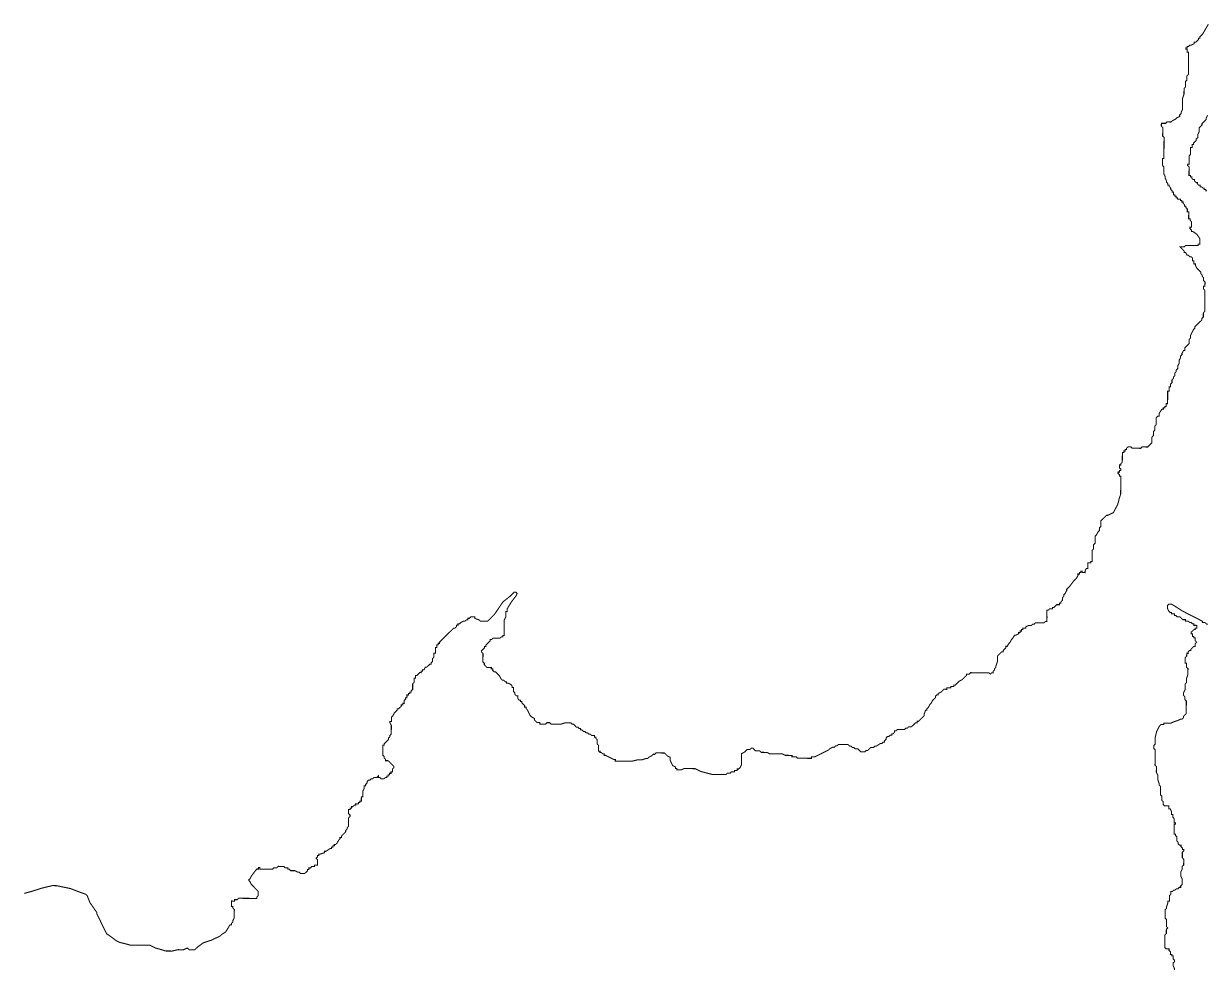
# Model space of a CAD drawing. Header units: metres. Extents: x 290190 to 339802, y 1811045 to 1991312.
# Drawn here: x 326494 to 329905, y 1813374 to 1816099 of the extents above; entities that cross this region are included whole.
import ezdxf

# ---------------------------------------------------------------- set-up
doc = ezdxf.new("R2010")
doc.units = ezdxf.units.M
doc.header["$MEASUREMENT"] = 0
doc.layers.add('HAZARDS LINE', color=1, linetype='Continuous')

msp = doc.modelspace()

# ---------------------------------------------------------------- linework, layer by layer
at = {"layer": 'HAZARDS LINE', "lineweight": 18, "const_width": 3.03}
for points in [[(326495.4, 1813590.1), (326519.7, 1813596.8), (326544, 1813604.7), (326560.2, 1813608.7), (326576.4, 1813612.6), (326588.5, 1813612.5), (326628.9, 1813604.1), (326661.1, 1813591.7), (326673.2, 1813587.6), (326677.2, 1813583.5), (326685.2, 1813563.2), (326705.2, 1813534.8), (326705.1, 1813530.7), (326721.1, 1813498.2), (326729, 1813482), (326733, 1813473.9), (326745.1, 1813465.7), (326761.1, 1813453.5), (326769.2, 1813449.4), (326801.5, 1813441), (326858.1, 1813440.6), (326874.2, 1813432.4), (326890.3, 1813428.2), (326902.4, 1813424.1), (326922.6, 1813423.9), (326938.8, 1813427.8), (326955, 1813427.7), (326963.1, 1813431.7), (326967.1, 1813431.7), (326971.2, 1813427.6), (326987.3, 1813427.5), (326995.5, 1813435.5), (327011.7, 1813447.5), (327036.1, 1813455.4), (327060.4, 1813467.3), (327064.5, 1813471.3), (327076.7, 1813479.3), (327088.9, 1813499.4), (327093, 1813499.4), (327093, 1813503.5), (327097.1, 1813507.5), (327097.1, 1813511.5), (327101.2, 1813519.6), (327101.4, 1813543.8), (327097.4, 1813547.9), (327097.4, 1813551.9), (327093.4, 1813552), (327093.5, 1813568.2), (327101.6, 1813568.1), (327101.6, 1813572.1), (327109.7, 1813572.1), (327113.8, 1813576.1), (327166.3, 1813575.7), (327166.4, 1813579.7), (327170.5, 1813583.7), (327170.5, 1813595.9), (327162.5, 1813604), (327158.5, 1813608.1), (327150.5, 1813616.2), (327146.5, 1813624.3), (327142.5, 1813628.4), (327146.6, 1813632.4), (327150.7, 1813640.5), (327162.9, 1813656.6), (327167, 1813660.6), (327171, 1813660.5), (327171.1, 1813664.6), (327175.1, 1813664.6), (327175.1, 1813660.5), (327211.5, 1813660.2), (327215.5, 1813664.2), (327223.6, 1813664.2), (327227.7, 1813668.2), (327243.9, 1813668.1), (327247.9, 1813664), (327256, 1813663.9), (327255.9, 1813659.9), (327260, 1813659.9), (327264, 1813655.8), (327276.1, 1813655.7), (327284.2, 1813651.6), (327288.2, 1813651.6), (327292.2, 1813647.5), (327304.3, 1813647.4), (327312.5, 1813655.4), (327312.5, 1813659.5), (327316.6, 1813659.4), (327316.6, 1813663.5), (327320.6, 1813663.4), (327324.7, 1813667.4), (327332.8, 1813667.4), (327332.8, 1813671.4), (327340.9, 1813671.4), (327341, 1813687.5), (327337, 1813691.6), (327341.1, 1813695.6), (327341.1, 1813699.7), (327345.2, 1813699.6), (327345.2, 1813703.7), (327349.3, 1813703.6), (327361.4, 1813707.6), (327361.4, 1813711.6), (327365.5, 1813711.6), (327377.7, 1813719.6), (327381.7, 1813719.6), (327381.7, 1813723.6), (327385.8, 1813723.6), (327385.8, 1813727.6), (327389.9, 1813727.6), (327389.9, 1813731.6), (327393.9, 1813731.6), (327398, 1813735.6), (327402.1, 1813743.7), (327406.2, 1813747.7), (327406.2, 1813751.7), (327410.3, 1813751.7), (327410.3, 1813755.7), (327414.4, 1813759.8), (327418.4, 1813763.8), (327422.5, 1813767.8), (327422.5, 1813771.8), (327426.6, 1813775.8), (327426.7, 1813779.9), (327430.7, 1813783.9), (327430.9, 1813808.1), (327435, 1813812.2), (327435, 1813816.2), (327431, 1813820.3), (327431.1, 1813832.4), (327435.1, 1813832.4), (327435.2, 1813836.4), (327439.2, 1813836.4), (327439.2, 1813840.4), (327443.3, 1813840.4), (327447.4, 1813844.4), (327451.4, 1813844.4), (327451.4, 1813848.4), (327459.5, 1813848.4), (327459.6, 1813852.4), (327463.6, 1813852.4), (327463.6, 1813856.4), (327467.7, 1813856.4), (327467.8, 1813868.5), (327471.8, 1813868.5), (327471.9, 1813884.7), (327476, 1813892.7), (327476.1, 1813900.8), (327480.1, 1813900.8), (327480.2, 1813904.8), (327484.2, 1813908.8), (327484.3, 1813912.9), (327488.3, 1813916.9), (327492.4, 1813916.8), (327496.5, 1813920.9), (327500.5, 1813920.8), (327504.6, 1813924.8), (327512.7, 1813924.8), (327516.7, 1813928.8), (327516.7, 1813924.7), (327520.8, 1813924.7), (327524.8, 1813920.6), (327532.8, 1813920.6), (327536.9, 1813924.6), (327541, 1813924.6), (327541, 1813928.6), (327545, 1813928.6), (327545.1, 1813932.6), (327549.1, 1813932.6), (327549.1, 1813936.6), (327553.2, 1813936.6), (327553.2, 1813940.6), (327557.3, 1813940.6), (327557.3, 1813948.7), (327561.4, 1813952.7), (327561.4, 1813956.7), (327557.4, 1813960.8), (327549.4, 1813969), (327545.4, 1813973), (327537.3, 1813973.1), (327537.3, 1813977.1), (327533.3, 1813981.2), (327533.3, 1813985.3), (327529.3, 1813989.3), (327529.6, 1814017.6), (327533.6, 1814017.6), (327533.6, 1814021.6), (327537.7, 1814025.7), (327541.8, 1814029.7), (327545.8, 1814033.7), (327545.9, 1814037.7), (327550, 1814041.7), (327550, 1814045.8), (327554.1, 1814049.8), (327554.2, 1814074.1), (327550.3, 1814082.2), (327550.3, 1814086.2), (327554.3, 1814086.2), (327554.4, 1814098.3), (327558.5, 1814102.3), (327562.6, 1814110.4), (327570.8, 1814118.4), (327570.8, 1814122.4), (327574.8, 1814122.4), (327578.9, 1814126.4), (327583, 1814130.4), (327583, 1814134.5), (327587.1, 1814134.4), (327587.1, 1814138.5), (327591.1, 1814138.5), (327591.2, 1814146.5), (327595.3, 1814150.6), (327595.3, 1814154.6), (327599.3, 1814154.6), (327599.4, 1814162.7), (327603.4, 1814162.6), (327603.5, 1814166.7), (327607.5, 1814166.6), (327607.5, 1814170.7), (327611.6, 1814170.6), (327611.6, 1814174.7), (327615.7, 1814178.7), (327615.8, 1814194.9), (327619.9, 1814198.9), (327620, 1814211), (327624, 1814211), (327624.1, 1814219.1), (327628.1, 1814219), (327632.2, 1814223.1), (327636.3, 1814227.1), (327640.3, 1814227), (327640.4, 1814231.1), (327644.4, 1814231), (327644.4, 1814235.1), (327648.5, 1814235.1), (327652.6, 1814243.1), (327656.6, 1814243.1), (327660.7, 1814247.1), (327664.8, 1814251.1), (327668.8, 1814251.1), (327668.8, 1814255.1), (327672.9, 1814259.1), (327673, 1814267.2), (327677, 1814271.2), (327677.1, 1814283.4), (327681.2, 1814283.3), (327681.3, 1814299.5), (327685.4, 1814299.5), (327685.4, 1814307.6), (327689.5, 1814307.5), (327689.5, 1814311.6), (327693.5, 1814311.5), (327693.6, 1814315.6), (327697.6, 1814319.6), (327734.3, 1814355.7), (327738.3, 1814355.7), (327742.4, 1814359.7), (327742.4, 1814363.7), (327746.5, 1814363.7), (327746.5, 1814367.7), (327750.6, 1814367.7), (327754.6, 1814371.7), (327762.7, 1814375.7), (327766.8, 1814375.7), (327770.9, 1814379.7), (327774.9, 1814379.6), (327774.9, 1814383.7), (327779, 1814383.7), (327783.1, 1814387.7), (327795.2, 1814387.6), (327795.2, 1814383.5), (327807.2, 1814379.4), (327811.3, 1814375.3), (327831.5, 1814375.2), (327851.8, 1814395.2), (327868.2, 1814419.4), (327876.4, 1814431.4), (327896.7, 1814447.4), (327904.9, 1814455.5), (327908.9, 1814459.5), (327913, 1814459.4), (327917, 1814455.4), (327912.9, 1814447.3), (327900.6, 1814431.2), (327888.3, 1814411.1), (327888.3, 1814403), (327884.2, 1814403.1), (327884.1, 1814386.9), (327880, 1814378.8), (327879.7, 1814334.4), (327875.6, 1814334.4), (327875.6, 1814330.3), (327871.6, 1814330.4), (327867.5, 1814326.4), (327847.3, 1814326.5), (327843.2, 1814322.5), (327839.1, 1814322.5), (327839.1, 1814318.5), (327835, 1814314.5), (327831, 1814310.5), (327826.9, 1814306.5), (327826.9, 1814302.4), (327822.8, 1814302.4), (327822.8, 1814298.4), (327818.7, 1814294.4), (327814.6, 1814290.4), (327814.6, 1814286.3), (327818.6, 1814282.3), (327818.4, 1814258), (327822.4, 1814253.9), (327822.4, 1814249.9), (327826.4, 1814245.8), (327830.4, 1814241.7), (327842.6, 1814241.6), (327842.5, 1814237.6), (327846.6, 1814237.6), (327846.5, 1814233.5), (327850.6, 1814229.5), (327854.6, 1814229.4), (327858.6, 1814225.3), (327866.6, 1814217.2), (327870.6, 1814209.1), (327874.6, 1814205), (327878.7, 1814205), (327882.7, 1814200.9), (327886.7, 1814200.9), (327886.7, 1814196.8), (327890.7, 1814196.8), (327898.8, 1814192.7), (327902.8, 1814188.6), (327902.8, 1814184.6), (327906.8, 1814184.5), (327906.7, 1814172.4), (327910.7, 1814168.3), (327910.7, 1814164.3), (327914.7, 1814160.2), (327918.8, 1814160.2), (327918.7, 1814152.1), (327922.7, 1814148), (327926.7, 1814148), (327926.7, 1814144), (327930.8, 1814143.9), (327930.7, 1814139.9), (327934.7, 1814135.8), (327938.7, 1814131.7), (327938.7, 1814127.7), (327942.8, 1814127.7), (327942.7, 1814123.6), (327946.7, 1814119.5), (327950.7, 1814111.4), (327954.7, 1814103.3), (327958.7, 1814099.2), (327966.8, 1814095.1), (327966.7, 1814091.1), (327970.7, 1814087), (327974.8, 1814082.9), (327982.8, 1814082.9), (327982.8, 1814078.8), (327999, 1814078.7), (328003, 1814082.7), (328011.1, 1814082.7), (328015.1, 1814078.6), (328043.4, 1814078.4), (328055.6, 1814082.3), (328071.8, 1814082.2), (328075.8, 1814078.1), (328079.8, 1814078.1), (328083.8, 1814074), (328087.8, 1814069.9), (328091.9, 1814069.9), (328095.9, 1814065.8), (328099.9, 1814065.8), (328099.9, 1814061.8), (328104, 1814061.7), (328108, 1814057.6), (328112, 1814057.6), (328116, 1814053.5), (328120.1, 1814053.5), (328124.1, 1814049.4), (328128.1, 1814049.4), (328132.1, 1814045.3), (328140.2, 1814045.3), (328140.2, 1814041.2), (328144.2, 1814041.2), (328144.2, 1814037.2), (328148.2, 1814033.1), (328148.1, 1814020.9), (328152.1, 1814016.9), (328152, 1814000.7), (328156, 1814000.7), (328156, 1813996.6), (328160, 1813996.6), (328164.1, 1813992.5), (328168.1, 1813992.5), (328168.1, 1813988.4), (328172.1, 1813988.4), (328180.2, 1813984.3), (328196.3, 1813976.1), (328200.3, 1813976.1), (328200.3, 1813972), (328248.8, 1813971.7), (328265, 1813975.6), (328277.1, 1813975.5), (328289.3, 1813979.4), (328293.3, 1813979.4), (328297.4, 1813983.4), (328305.5, 1813987.4), (328309.6, 1813991.4), (328313.6, 1813991.4), (328317.7, 1813995.4), (328342, 1813995.2), (328350, 1813987), (328358, 1813982.9), (328358, 1813974.9), (328362, 1813966.7), (328365.9, 1813958.6), (328374, 1813954.5), (328374, 1813950.5), (328378, 1813950.4), (328378, 1813946.4), (328390.1, 1813946.3), (328398.2, 1813950.3), (328430.5, 1813950), (328446.7, 1813941.8), (328462.8, 1813937.7), (328478.9, 1813933.5), (328519.4, 1813933.2), (328523.4, 1813937.2), (328531.5, 1813937.1), (328535.6, 1813941.1), (328543.7, 1813941.1), (328543.7, 1813945.1), (328551.8, 1813945.1), (328551.8, 1813949.1), (328555.9, 1813949.1), (328559.9, 1813953.1), (328564, 1813961.1), (328564.3, 1813993.5), (328572.4, 1813997.5), (328580.6, 1814005.5), (328588.6, 1814005.4), (328592.7, 1814009.4), (328596.8, 1814009.4), (328600.8, 1814005.3), (328604.8, 1814001.3), (328616.9, 1814001.2), (328620.9, 1813997.1), (328637.1, 1813997), (328645.1, 1813992.9), (328681.5, 1813992.6), (328689.6, 1813988.5), (328709.8, 1813988.3), (328709.8, 1813984.3), (328721.9, 1813984.2), (328725.9, 1813980.1), (328766.3, 1813979.8), (328766.4, 1813983.8), (328774.4, 1813983.8), (328815, 1814003.7), (328819.1, 1814007.7), (328827.2, 1814011.7), (328831.2, 1814011.6), (328835.3, 1814015.6), (328839.4, 1814015.6), (328843.4, 1814019.6), (328871.7, 1814019.4), (328875.7, 1814015.3), (328879.8, 1814015.3), (328883.8, 1814011.2), (328887.8, 1814011.2), (328891.9, 1814007.1), (328899.9, 1814007.1), (328908, 1813998.9), (328920.1, 1813998.8), (328924.2, 1814002.8), (328928.2, 1814002.8), (328932.3, 1814006.8), (328936.4, 1814010.8), (328944.4, 1814010.8), (328948.5, 1814014.8), (328952.6, 1814014.7), (328964.7, 1814022.7), (328968.8, 1814022.7), (328972.9, 1814026.7), (328976.9, 1814026.7), (328976.9, 1814030.7), (328981, 1814034.7), (328981, 1814038.8), (328985.1, 1814042.8), (328989.2, 1814042.8), (328993.2, 1814046.8), (328997.3, 1814046.7), (328997.3, 1814050.8), (329001.3, 1814050.8), (329005.4, 1814054.8), (329005.4, 1814058.8), (329009.5, 1814058.8), (329013.6, 1814062.8), (329033.8, 1814062.6), (329037.8, 1814066.6), (329041.9, 1814066.6), (329046, 1814070.6), (329054, 1814070.6), (329058.1, 1814074.6), (329066.3, 1814082.6), (329070.3, 1814082.6), (329070.3, 1814086.6), (329074.4, 1814086.6), (329078.5, 1814090.6), (329082.5, 1814094.6), (329086.6, 1814098.6), (329090.7, 1814102.6), (329090.7, 1814106.7), (329094.8, 1814118.8), (329098.9, 1814118.7), (329098.9, 1814122.8), (329103, 1814126.8), (329107.1, 1814134.8), (329111.2, 1814138.9), (329115.3, 1814146.9), (329119.4, 1814150.9), (329123.4, 1814154.9), (329123.5, 1814159), (329127.5, 1814163), (329131.6, 1814163), (329131.6, 1814167), (329139.7, 1814171), (329147.9, 1814179), (329156, 1814178.9), (329156, 1814183), (329168.1, 1814182.9), (329168.1, 1814186.9), (329176.2, 1814186.9), (329176.3, 1814190.9), (329180.3, 1814190.9), (329188.4, 1814198.9), (329192.5, 1814202.9), (329200.6, 1814206.9), (329212.9, 1814218.9), (329212.9, 1814223), (329221, 1814222.9), (329225, 1814226.9), (329277.6, 1814226.5), (329281.6, 1814222.5), (329285.7, 1814226.5), (329289.7, 1814226.4), (329289.8, 1814230.5), (329293.8, 1814234.5), (329293.9, 1814238.5), (329297.9, 1814242.5), (329298, 1814246.6), (329302.1, 1814258.7), (329302.2, 1814274.9), (329306.3, 1814278.9), (329310.4, 1814282.9), (329314.5, 1814286.9), (329318.5, 1814286.9), (329318.5, 1814290.9), (329322.6, 1814294.9), (329326.7, 1814298.9), (329326.7, 1814303), (329330.7, 1814302.9), (329334.8, 1814311), (329338.9, 1814315), (329343, 1814323.1), (329347.1, 1814327.1), (329351.2, 1814335.1), (329355.2, 1814335.1), (329363.4, 1814339.1), (329363.4, 1814343.1), (329367.4, 1814343.1), (329367.5, 1814347.1), (329371.5, 1814347.1), (329371.5, 1814351.1), (329375.6, 1814351.1), (329375.6, 1814355.2), (329383.7, 1814355.1), (329383.7, 1814359.1), (329391.8, 1814363.1), (329399.9, 1814363.1), (329404, 1814367.1), (329408.1, 1814367), (329412.1, 1814371.1), (329436.4, 1814370.9), (329440.5, 1814374.9), (329444.5, 1814374.8), (329444.6, 1814387), (329444.7, 1814407.2), (329448.8, 1814407.2), (329452.9, 1814411.2), (329460.9, 1814411.1), (329461, 1814415.2), (329465, 1814415.1), (329473.2, 1814423.1), (329481.3, 1814423.1), (329481.3, 1814427.1), (329485.3, 1814427.1), (329485.4, 1814431.1), (329489.4, 1814435.1), (329489.5, 1814443.2), (329493.6, 1814447.2), (329493.6, 1814451.3), (329497.7, 1814455.3), (329501.8, 1814463.4), (329501.8, 1814467.4), (329505.9, 1814471.4), (329510, 1814475.4), (329522.2, 1814491.5), (329526.3, 1814495.5), (329530.4, 1814499.5), (329534.5, 1814507.6), (329534.5, 1814511.6), (329538.5, 1814511.6), (329538.6, 1814515.6), (329542.6, 1814515.6), (329542.6, 1814519.6), (329546.7, 1814519.6), (329546.6, 1814515.6), (329554.7, 1814515.5), (329554.8, 1814519.6), (329558.9, 1814527.6), (329562.9, 1814527.6), (329563, 1814543.7), (329571.1, 1814543.7), (329571.2, 1814547.7), (329575.2, 1814547.7), (329575.4, 1814580), (329579.5, 1814584.1), (329579.6, 1814596.2), (329583.7, 1814600.2), (329583.8, 1814620.4), (329587.9, 1814624.4), (329592, 1814632.5), (329596.1, 1814636.5), (329596.2, 1814644.6), (329600.2, 1814648.6), (329600.3, 1814660.7), (329600.4, 1814664.8), (329604.4, 1814668.8), (329608.5, 1814672.8), (329612.6, 1814676.8), (329616.6, 1814680.8), (329620.7, 1814680.8), (329628.8, 1814684.8), (329636.9, 1814688.7), (329641, 1814696.8), (329649.2, 1814712.9), (329653.4, 1814729), (329657.5, 1814741.1), (329657.6, 1814749.2), (329657.7, 1814757.3), (329657.7, 1814765.4), (329657.9, 1814781.6), (329657.9, 1814785.6), (329657.9, 1814789.7), (329657.9, 1814793.7), (329653.9, 1814793.7), (329653.9, 1814797.8), (329649.9, 1814801.9), (329650, 1814805.9), (329654, 1814805.9), (329654, 1814809.9), (329658.1, 1814809.9), (329658.1, 1814813.9), (329654.1, 1814818), (329654.1, 1814822), (329654.2, 1814826.1), (329658.2, 1814826), (329658.2, 1814830.1), (329662.3, 1814834.1), (329662.3, 1814838.1), (329662.4, 1814842.2), (329662.4, 1814850.3), (329662.5, 1814854.3), (329662.5, 1814858.4), (329662.5, 1814862.4), (329666.6, 1814862.4), (329666.6, 1814866.4), (329670.6, 1814866.4), (329670.7, 1814870.4), (329674.7, 1814870.4), (329674.7, 1814874.4), (329678.8, 1814878.5), (329682.9, 1814878.4), (329686.9, 1814878.4), (329690.9, 1814874.3), (329695, 1814874.3), (329699, 1814874.3), (329703, 1814874.2), (329707.1, 1814874.2), (329711.1, 1814874.2), (329715.2, 1814874.1), (329719.2, 1814878.1), (329723.3, 1814878.1), (329727.3, 1814878.1), (329731.4, 1814878), (329735.4, 1814878), (329739.5, 1814882), (329743.6, 1814886), (329747.6, 1814890), (329747.7, 1814898.1), (329747.8, 1814906.2), (329751.8, 1814910.2), (329751.9, 1814914.3), (329751.9, 1814918.3), (329751.9, 1814922.4), (329756, 1814926.4), (329756, 1814930.4), (329756.1, 1814934.5), (329756.1, 1814938.5), (329760.2, 1814942.5), (329760.2, 1814946.6), (329760.2, 1814950.6), (329760.3, 1814954.6), (329760.3, 1814958.7), (329760.3, 1814962.7), (329764.4, 1814966.7), (329768.4, 1814966.7), (329768.5, 1814970.8), (329768.5, 1814974.8), (329776.7, 1814986.9), (329780.7, 1814986.8), (329780.7, 1814990.9), (329784.8, 1814990.8), (329784.8, 1814994.9), (329788.9, 1814994.9), (329788.9, 1814998.9), (329788.9, 1815002.9), (329793, 1815002.9), (329793, 1815007), (329793, 1815011), (329793.1, 1815015), (329793.1, 1815019.1), (329793.1, 1815023.1), (329793.2, 1815027.2), (329793.2, 1815031.2), (329793.2, 1815039.3), (329797.3, 1815039.3), (329797.3, 1815043.3), (329797.4, 1815047.4), (329797.4, 1815051.4), (329801.4, 1815051.4), (329801.5, 1815055.4), (329801.5, 1815059.5), (329805.6, 1815063.5), (329805.6, 1815067.5), (329805.6, 1815071.6), (329809.7, 1815075.6), (329809.7, 1815079.6), (329813.8, 1815083.6), (329813.9, 1815091.7), (329817.9, 1815095.7), (329818, 1815099.8), (329822, 1815103.8), (329822.1, 1815107.8), (329822.1, 1815111.9), (329826.2, 1815119.9), (329826.2, 1815124), (329826.3, 1815128), (329830.4, 1815136.1), (329830.4, 1815140.1), (329834.5, 1815144.1), (329834.5, 1815148.2), (329838.6, 1815156.2), (329842.7, 1815156.2), (329842.7, 1815160.2), (329842.7, 1815164.3), (329850.9, 1815172.3), (329854.9, 1815176.3), (329855, 1815180.3), (329855, 1815184.4), (329855, 1815188.4), (329859.1, 1815192.4), (329859.2, 1815200.5), (329863.3, 1815208.6), (329867.4, 1815216.6), (329871.5, 1815220.6), (329871.5, 1815224.7), (329875.6, 1815228.7), (329879.6, 1815232.7), (329883.7, 1815236.7), (329887.8, 1815240.7), (329891.9, 1815244.7), (329891.9, 1815248.8), (329896, 1815252.8), (329896, 1815256.8), (329896, 1815260.9), (329896.1, 1815264.9), (329900.1, 1815268.9), (329900.2, 1815273), (329900.2, 1815277), (329900.2, 1815281.1), (329900.3, 1815289.2), (329900.3, 1815297.2), (329900.4, 1815305.3), (329900.4, 1815309.4), (329900.5, 1815313.4), (329900.5, 1815317.5), (329900.6, 1815325.5), (329900.6, 1815329.6), (329896.6, 1815333.7), (329896.6, 1815337.7), (329896.6, 1815341.8), (329900.7, 1815341.7), (329900.7, 1815345.8), (329900.8, 1815349.8), (329900.8, 1815353.8), (329896.8, 1815357.9), (329896.8, 1815362), (329896.8, 1815366), (329892.8, 1815370.1), (329892.9, 1815374.1), (329888.8, 1815378.2), (329888.9, 1815382.2), (329880.9, 1815390.4), (329876.8, 1815394.5), (329872.9, 1815402.6), (329872.9, 1815406.6), (329868.9, 1815406.7), (329868.9, 1815410.7), (329868.9, 1815414.7), (329864.9, 1815414.8), (329864.9, 1815418.8), (329864.9, 1815422.9), (329860.9, 1815426.9), (329856.9, 1815427), (329852.9, 1815431), (329848.8, 1815431.1), (329844.8, 1815439.2), (329840.8, 1815439.2), (329840.8, 1815443.3), (329836.8, 1815447.3), (329832.8, 1815451.4), (329828.8, 1815455.5), (329832.8, 1815455.5), (329836.9, 1815455.4), (329840.9, 1815455.4), (329845, 1815459.4), (329849, 1815459.4), (329853.1, 1815459.3), (329857.1, 1815459.3), (329861.2, 1815459.3), (329865.2, 1815459.2), (329873.3, 1815459.2), (329877.3, 1815459.2), (329881.4, 1815459.1), (329881.4, 1815463.2), (329885.5, 1815463.1), (329885.5, 1815471.2), (329885.6, 1815475.3), (329885.6, 1815479.3), (329877.6, 1815491.5), (329865.5, 1815499.7), (329861.5, 1815499.7), (329861.5, 1815503.8), (329857.5, 1815507.8), (329857.5, 1815511.9), (329861.6, 1815511.8), (329861.6, 1815515.9), (329861.6, 1815519.9), (329861.7, 1815524), (329861.7, 1815528), (329857.7, 1815532.1), (329857.7, 1815536.1), (329853.7, 1815536.2), (329853.7, 1815540.2), (329853.7, 1815544.2), (329853.8, 1815548.3), (329853.8, 1815552.3), (329853.8, 1815556.4), (329849.8, 1815556.4), (329849.8, 1815560.5), (329849.9, 1815564.5), (329845.8, 1815568.6), (329845.9, 1815572.6), (329841.8, 1815572.6), (329841.9, 1815576.7), (329837.9, 1815580.8), (329837.9, 1815584.8), (329833.8, 1815584.8), (329833.9, 1815588.9), (329829.8, 1815588.9), (329829.9, 1815593), (329825.8, 1815593), (329821.8, 1815593), (329821.8, 1815597.1), (329817.8, 1815597.1), (329817.8, 1815601.1), (329813.8, 1815601.2), (329813.8, 1815605.2), (329809.7, 1815605.2), (329809.8, 1815609.3), (329809.8, 1815613.3), (329805.8, 1815613.4), (329805.8, 1815617.4), (329801.8, 1815621.5), (329801.8, 1815625.5), (329797.8, 1815629.6), (329797.8, 1815633.6), (329793.8, 1815633.7), (329793.8, 1815637.7), (329789.8, 1815641.8), (329789.8, 1815645.8), (329785.9, 1815653.9), (329785.9, 1815658), (329781.9, 1815666.1), (329782, 1815674.2), (329782, 1815682.3), (329782.1, 1815686.3), (329778.1, 1815690.4), (329778.1, 1815694.4), (329778.2, 1815702.5), (329778.2, 1815706.6), (329778.2, 1815710.6), (329782.3, 1815710.6), (329782.3, 1815714.6), (329782.3, 1815718.7), (329782.4, 1815722.7), (329782.4, 1815726.7), (329782.4, 1815730.8), (329782.4, 1815734.8), (329782.5, 1815738.9), (329782.5, 1815742.9), (329782.5, 1815747), (329782.6, 1815751), (329782.6, 1815755), (329782.6, 1815759.1), (329782.7, 1815763.1), (329782.7, 1815767.2), (329782.7, 1815771.2), (329778.7, 1815775.3), (329778.7, 1815779.3), (329778.8, 1815783.4), (329778.8, 1815787.4), (329778.8, 1815791.5), (329778.9, 1815795.5), (329778.9, 1815799.6), (329774.9, 1815803.6), (329774.9, 1815807.7), (329775, 1815811.7), (329779, 1815811.7), (329783, 1815811.7), (329787.1, 1815811.6), (329791.2, 1815815.6), (329799.2, 1815815.6), (329803.3, 1815815.5), (329807.4, 1815819.6), (329815.5, 1815823.5), (329819.5, 1815827.5), (329827.7, 1815831.5), (329827.7, 1815835.6), (329831.8, 1815839.6), (329831.8, 1815843.6), (329835.9, 1815851.7), (329835.9, 1815855.7), (329836, 1815859.8), (329836, 1815863.8), (329836, 1815867.8), (329836.1, 1815871.9), (329836.1, 1815875.9), (329836.1, 1815880), (329836.2, 1815884), (329840.3, 1815896.1), (329840.3, 1815904.2), (329840.4, 1815908.2), (329840.4, 1815912.3), (329844.5, 1815916.3), (329844.5, 1815920.3), (329844.5, 1815924.4), (329844.6, 1815928.4), (329844.6, 1815932.5), (329848.7, 1815936.5), (329848.7, 1815940.5), (329848.7, 1815944.6), (329848.8, 1815948.6), (329852.9, 1815952.6), (329852.9, 1815956.7), (329852.9, 1815960.7), (329852.9, 1815964.8), (329853, 1815968.8), (329853, 1815972.8), (329853.1, 1815985), (329853.1, 1815989), (329853.2, 1815993.1), (329853.2, 1815997.1), (329853.3, 1816005.2), (329853.3, 1816009.2), (329853.3, 1816013.3), (329853.4, 1816017.3), (329849.3, 1816017.3), (329849.3, 1816021.4), (329849.4, 1816025.4), (329845.3, 1816025.5), (329845.4, 1816029.5), (329849.4, 1816029.5), (329849.4, 1816033.5), (329853.5, 1816033.5), (329857.5, 1816037.5), (329861.6, 1816037.5), (329869.7, 1816041.5), (329869.7, 1816045.5), (329873.8, 1816045.5), (329877.9, 1816049.5), (329881.9, 1816053.5), (329882, 1816057.5), (329886, 1816057.5), (329886, 1816061.5), (329890.1, 1816065.6), (329894.2, 1816069.6), (329910.6, 1816097.7)], [(329908.5, 1815834.9), (329904.4, 1815826.9), (329904.4, 1815822.8), (329900.3, 1815818.8), (329896.3, 1815814.8), (329892.2, 1815810.8), (329892.2, 1815806.8), (329888.1, 1815802.8), (329884, 1815798.7), (329884, 1815794.7), (329883.9, 1815786.6), (329879.8, 1815778.6), (329879.8, 1815774.5), (329879.7, 1815770.5), (329875.7, 1815766.5), (329875.6, 1815762.4), (329871.6, 1815758.4), (329867.5, 1815754.4), (329867.5, 1815750.4), (329863.4, 1815750.4), (329863.4, 1815746.3), (329863.4, 1815742.3), (329859.3, 1815742.3), (329859.3, 1815738.3), (329859.3, 1815734.2), (329859.2, 1815730.2), (329859.2, 1815726.2), (329859.2, 1815722.1), (329855.1, 1815718.1), (329855.1, 1815714.1), (329855, 1815710), (329855, 1815706), (329855, 1815701.9), (329854.9, 1815697.9), (329854.9, 1815693.8), (329850.9, 1815693.9), (329850.8, 1815689.8), (329854.8, 1815685.8), (329854.8, 1815681.7), (329854.8, 1815677.7), (329854.7, 1815673.6), (329854.7, 1815669.6), (329854.7, 1815665.5), (329854.6, 1815661.5), (329858.7, 1815661.5), (329858.7, 1815657.4), (329862.7, 1815657.4), (329862.7, 1815653.3), (329866.7, 1815649.3), (329870.7, 1815649.2), (329870.7, 1815645.2), (329874.7, 1815641.1), (329878.7, 1815641.1), (329878.7, 1815637.1), (329882.7, 1815633), (329886.8, 1815632.9), (329886.7, 1815628.9), (329890.8, 1815628.9), (329894.8, 1815624.8), (329898.8, 1815624.8), (329898.8, 1815620.7), (329902.8, 1815620.7), (329902.8, 1815616.6), (329906.9, 1815616.6)], [(329812.7, 1813369.3), (329812.7, 1813373.3), (329808.8, 1813381.4), (329808.8, 1813385.5), (329808.8, 1813389.5), (329812.9, 1813393.5), (329812.9, 1813397.6), (329808.9, 1813401.6), (329808.9, 1813405.7), (329809, 1813409.7), (329804.9, 1813409.8), (329805, 1813413.8), (329800.9, 1813413.8), (329801, 1813417.9), (329801, 1813421.9), (329797, 1813426), (329797, 1813430), (329793, 1813430.1), (329788.9, 1813430.1), (329784.9, 1813434.2), (329784.9, 1813438.2), (329785, 1813442.3), (329785, 1813446.3), (329785, 1813450.3), (329785.1, 1813458.4), (329785.1, 1813462.5), (329785.2, 1813466.5), (329785.2, 1813470.6), (329789.3, 1813474.6), (329789.3, 1813478.6), (329789.3, 1813482.7), (329789.4, 1813486.7), (329793.4, 1813490.7), (329789.4, 1813494.8), (329789.5, 1813502.9), (329789.5, 1813511), (329789.6, 1813515), (329785.6, 1813519.1), (329785.6, 1813523.1), (329785.6, 1813527.2), (329785.7, 1813539.3), (329785.7, 1813543.3), (329789.8, 1813547.3), (329789.9, 1813551.4), (329794, 1813563.5), (329794, 1813567.5), (329798.1, 1813567.5), (329798.1, 1813571.5), (329798.2, 1813579.6), (329798.2, 1813583.7), (329802.3, 1813587.7), (329802.3, 1813591.7), (329802.3, 1813595.8), (329806.4, 1813595.7), (329810.4, 1813599.7), (329814.5, 1813599.7), (329818.6, 1813603.7), (329822.6, 1813603.7), (329826.7, 1813607.7), (329830.7, 1813607.7), (329830.7, 1813611.7), (329834.8, 1813615.7), (329834.8, 1813619.8), (329834.9, 1813623.8), (329834.9, 1813627.9), (329834.9, 1813631.9), (329831, 1813640), (329831, 1813648.1), (329831.1, 1813652.2), (329835.2, 1813660.2), (329835.2, 1813664.2), (329835.2, 1813668.3), (329839.3, 1813672.3), (329839.3, 1813676.3), (329839.4, 1813680.4), (329839.4, 1813684.4), (329839.4, 1813688.5), (329835.4, 1813692.6), (329835.4, 1813696.6), (329835.5, 1813700.6), (329835.5, 1813704.7), (329835.5, 1813708.7), (329839.6, 1813712.7), (329839.6, 1813716.8), (329835.6, 1813716.8), (329835.6, 1813720.9), (329831.6, 1813724.9), (329831.6, 1813729), (329827.6, 1813729), (329823.6, 1813733.1), (329823.6, 1813737.1), (329819.6, 1813741.2), (329819.7, 1813749.3), (329819.7, 1813753.3), (329815.7, 1813757.4), (329815.7, 1813761.4), (329811.7, 1813761.5), (329811.7, 1813765.5), (329811.8, 1813773.6), (329811.8, 1813777.6), (329811.8, 1813781.7), (329811.9, 1813785.7), (329811.9, 1813789.8), (329815.9, 1813789.7), (329816, 1813793.8), (329811.9, 1813793.8), (329812, 1813797.9), (329812, 1813801.9), (329812, 1813805.9), (329808, 1813810), (329808.1, 1813814.1), (329808.1, 1813818.1), (329804, 1813818.1), (329804.1, 1813822.2), (329804.1, 1813826.2), (329800.1, 1813834.3), (329796.1, 1813834.4), (329796.1, 1813838.4), (329796.1, 1813842.5), (329792.1, 1813842.5), (329788.1, 1813842.5), (329784, 1813842.6), (329780, 1813846.6), (329780, 1813850.7), (329780.1, 1813854.7), (329776.1, 1813858.8), (329776.1, 1813862.8), (329776.1, 1813866.9), (329776.1, 1813870.9), (329772.1, 1813875), (329772.2, 1813879), (329772.2, 1813887.1), (329772.3, 1813891.2), (329772.3, 1813899.2), (329768.3, 1813903.3), (329768.3, 1813907.4), (329764.4, 1813919.5), (329764.5, 1813931.7), (329760.5, 1813939.8), (329760.5, 1813943.8), (329760.6, 1813947.9), (329760.6, 1813951.9), (329760.6, 1813955.9), (329756.6, 1813960), (329756.7, 1813964.1), (329756.7, 1813968.1), (329756.7, 1813972.1), (329756.7, 1813976.2), (329756.8, 1813984.3), (329756.9, 1813996.4), (329756.9, 1814000.4), (329757, 1814004.5), (329753, 1814008.6), (329753, 1814012.6), (329753, 1814016.7), (329757.1, 1814020.7), (329757.1, 1814024.7), (329757.2, 1814028.8), (329757.2, 1814032.8), (329757.2, 1814036.8), (329757.2, 1814040.9), (329761.4, 1814057), (329765.5, 1814065.1), (329769.6, 1814073.1), (329773.7, 1814077.1), (329777.7, 1814077.1), (329781.8, 1814077.1), (329781.8, 1814081.1), (329785.9, 1814081.1), (329789.9, 1814081.1), (329793.9, 1814081), (329798, 1814081), (329802, 1814081), (329810.1, 1814084.9), (329822.3, 1814088.9), (329830.4, 1814092.9), (329834.5, 1814092.8), (329838.5, 1814096.9), (329838.6, 1814100.9), (329842.6, 1814104.9), (329846.7, 1814108.9), (329846.7, 1814113), (329846.8, 1814117), (329846.8, 1814121.1), (329846.8, 1814125.1), (329846.9, 1814133.2), (329846.9, 1814137.2), (329847, 1814141.3), (329847, 1814145.3), (329843, 1814149.4), (329843, 1814153.4), (329843, 1814157.5), (329839, 1814161.5), (329839.1, 1814165.6), (329839.1, 1814169.6), (329843.2, 1814177.7), (329843.3, 1814185.8), (329843.3, 1814189.8), (329843.3, 1814193.9), (329847.4, 1814197.9), (329847.4, 1814201.9), (329847.5, 1814206), (329847.5, 1814210), (329851.6, 1814222.1), (329851.7, 1814226.1), (329851.7, 1814230.2), (329851.7, 1814234.2), (329851.8, 1814238.3), (329847.7, 1814242.3), (329847.8, 1814246.4), (329847.8, 1814250.4), (329847.8, 1814254.5), (329843.8, 1814254.5), (329843.8, 1814258.6), (329843.9, 1814262.6), (329843.9, 1814266.6), (329843.9, 1814270.7), (329848, 1814274.7), (329848, 1814278.7), (329848.1, 1814282.8), (329852.1, 1814282.7), (329852.1, 1814286.8), (329856.2, 1814290.8), (329860.2, 1814290.8), (329860.3, 1814294.8), (329868.4, 1814302.8), (329872.5, 1814302.8), (329872.5, 1814310.9), (329876.6, 1814314.9), (329872.6, 1814319), (329872.6, 1814323), (329872.6, 1814327.1), (329868.6, 1814327.1), (329868.6, 1814331.1), (329864.6, 1814331.2), (329864.6, 1814335.2), (329864.7, 1814339.3), (329860.6, 1814339.3), (329860.6, 1814343.3), (329864.7, 1814347.3), (329868.8, 1814351.4), (329872.8, 1814351.3), (329872.9, 1814355.4), (329876.9, 1814355.3), (329876.9, 1814359.4), (329877, 1814363.4), (329872.9, 1814363.5), (329868.9, 1814363.5), (329868.9, 1814367.5), (329864.9, 1814367.6), (329860.9, 1814371.6), (329856.8, 1814371.7), (329852.8, 1814375.7), (329848.8, 1814375.8), (329844.7, 1814375.8), (329844.8, 1814379.8), (329840.7, 1814379.9), (329836.7, 1814379.9), (329832.7, 1814384), (329828.7, 1814388.1), (329824.6, 1814388.1), (329820.6, 1814388.1), (329816.6, 1814392.2), (329812.5, 1814392.2), (329812.5, 1814396.3), (329808.5, 1814396.3), (329804.5, 1814396.3), (329804.5, 1814400.4), (329800.4, 1814400.4), (329796.4, 1814404.5), (329792.5, 1814412.6), (329792.5, 1814420.7), (329796.6, 1814424.7), (329804.7, 1814424.6), (329836.9, 1814404.2), (329893.2, 1814375.4), (329893.2, 1814371.4), (329897.2, 1814371.4), (329901.3, 1814371.3), (329905.3, 1814367.2), (329909.3, 1814367.2)]]:
    msp.add_lwpolyline(points, dxfattribs=at)
msp.add_lwpolyline([(329448.6, 1814386.9), (329444.6, 1814387)], close=True, dxfattribs=at)

doc.saveas('drawing.dxf')
